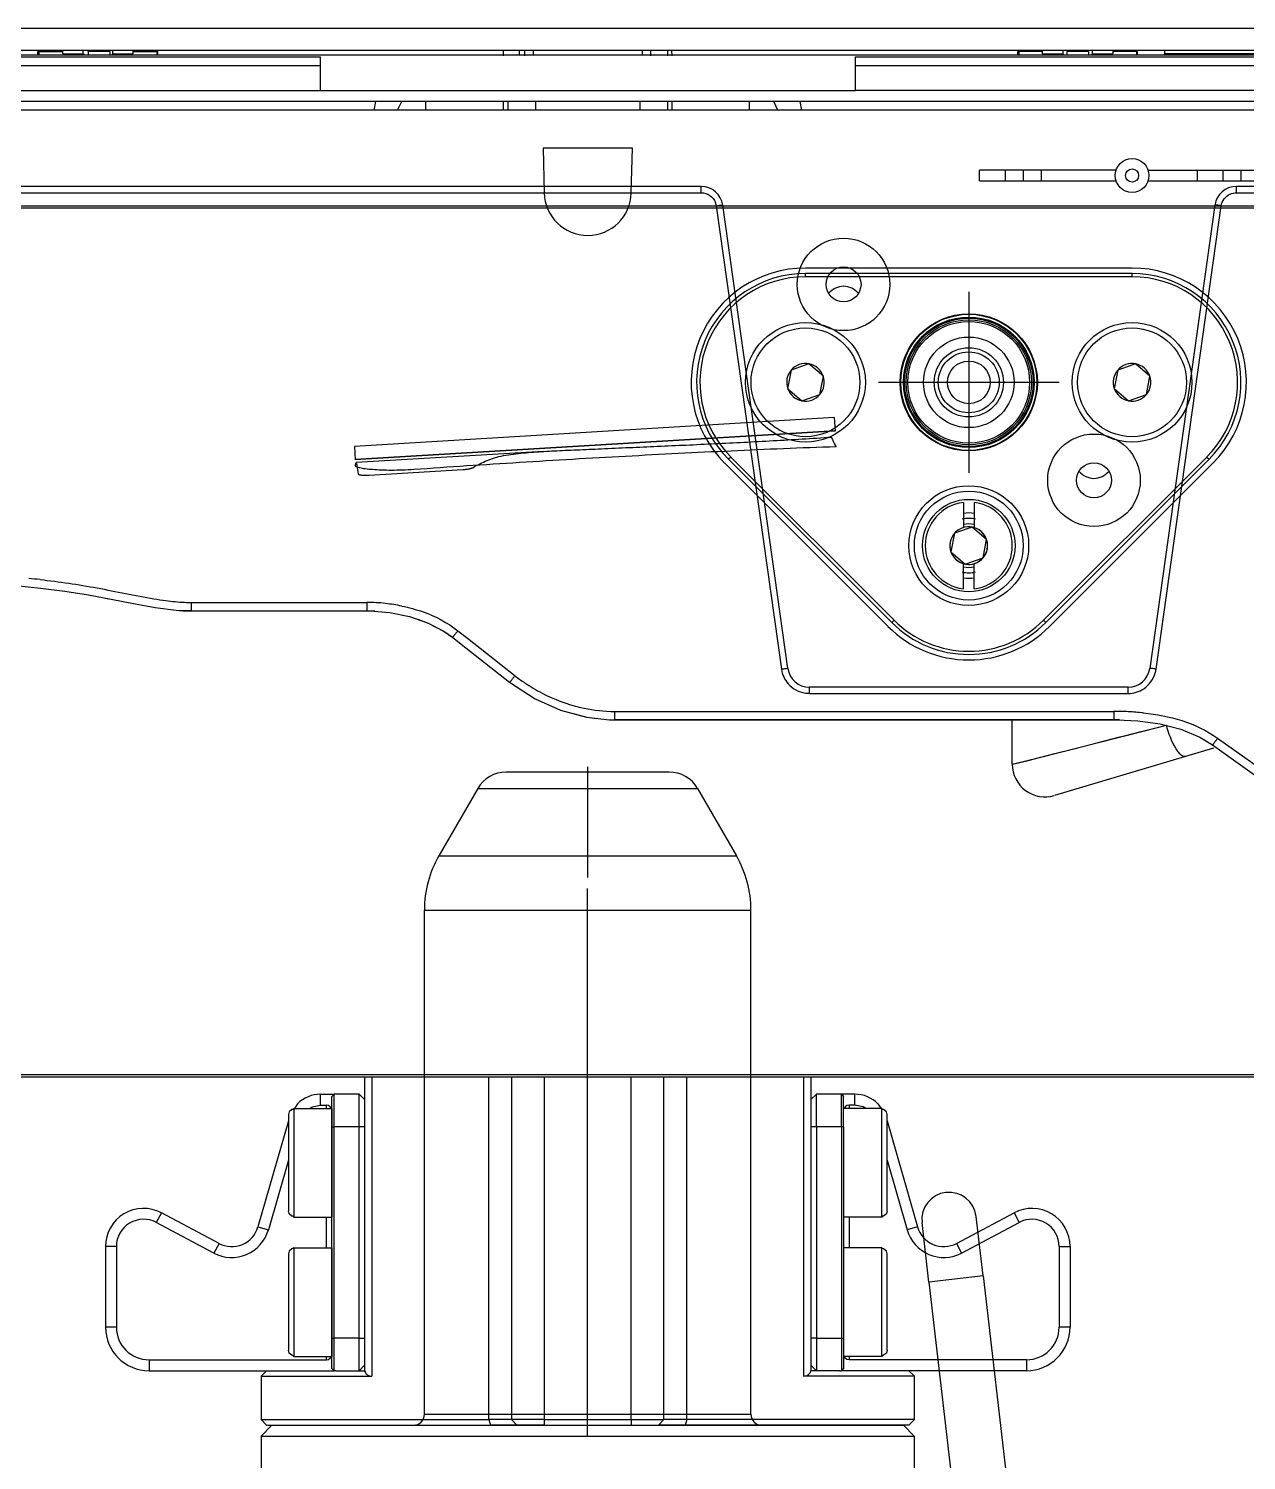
# Model space of a CAD drawing. Header units: millimetres. Extents: x -97344 to -49824, y -57049 to -40247.
# Drawn here: x -64466 to -64354.2, y -49713.6 to -49582.1 of the extents above; entities that cross this region are included whole.
import ezdxf

# ---------------------------------------------------------------- set-up
doc = ezdxf.new("R2010")
doc.units = ezdxf.units.MM
doc.header["$LTSCALE"] = 200
doc.linetypes.add('DOT_CENTER', pattern=[14, 12, -1, 0, -1])
for name, color, linetype in [('02___PRT_ALL_AXES', 7, 'Continuous'), ('06___PRT_ALL_SURFS', 7, 'Continuous'), ('1', 7, 'Continuous'), ('DIM', 3, 'Continuous'), ('LAY0001', 7, 'Continuous'), ('LAY0011', 7, 'Continuous')]:
    doc.layers.add(name, color=color, linetype=linetype)

# ---------------------------------------------------------------- blocks, each defined once
blk = doc.blocks.new('COUNTERSUNK-HEAD-HEXAGON-SOCKET-BOLTS_DIN-7991_M5x12_A2-70_STAINLESS-STEEL_4__342', base_point=(838.75, -3.18))
at = {"color": 7, "linetype": 'Continuous'}
for p, q in [((842.44, 2.95), (842.11, 1.25)), ((844.07, 3.52), (842.44, 2.95)), ((845.39, 2.39), (844.07, 3.52)), ((845.06, 0.69), (845.39, 2.39)), ((842.11, 1.25), (843.43, 0.12)), ((843.43, 0.12), (845.06, 0.69))]:
    blk.add_line(p, q, dxfattribs=at)
blk.add_circle((843.75, 1.82), 5, dxfattribs=at)
for start, end in [(139.2098, 199.2098), (79.2098, 139.2098), (19.2098, 79.2098), (319.2098, 19.2098), (199.2098, 259.2098), (259.2098, 319.2098)]:
    blk.add_arc((843.75, 1.82), 1.73, start, end, dxfattribs=at)
blk = doc.blocks.new('COUNTERSUNK-HEAD-HEXAGON-SOCKET-BOLTS_DIN-7991_M5x12_A2-70_STAINLESS-STEEL_6__343', base_point=(808.75, -3.18))
at = {"color": 7, "linetype": 'Continuous'}
for p, q in [((812.44, 2.95), (812.11, 1.25)), ((814.07, 3.52), (812.44, 2.95)), ((815.39, 2.39), (814.07, 3.52)), ((815.06, 0.69), (815.39, 2.39)), ((812.11, 1.25), (813.43, 0.12)), ((813.43, 0.12), (815.06, 0.69))]:
    blk.add_line(p, q, dxfattribs=at)
blk.add_circle((813.75, 1.82), 5, dxfattribs=at)
for start, end in [(139.2098, 199.2098), (79.2098, 139.2098), (19.2098, 79.2098), (319.2098, 19.2098), (199.2098, 259.2098), (259.2098, 319.2098)]:
    blk.add_arc((813.75, 1.82), 1.73, start, end, dxfattribs=at)
blk = doc.blocks.new('COUNTERSUNK-HEAD-HEXAGON-SOCKET-BOLTS_DIN-7991_M5x12_A2-70_STAINLESS-STEEL_5__344', base_point=(823.75, -18.18))
at = {"color": 7, "linetype": 'Continuous'}
for p, q in [((829.07, -11.48), (827.44, -12.05)), ((830.39, -12.61), (829.07, -11.48)), ((827.44, -12.05), (827.11, -13.75)), ((830.06, -14.31), (830.39, -12.61)), ((827.11, -13.75), (828.43, -14.88)), ((828.43, -14.88), (830.06, -14.31))]:
    blk.add_line(p, q, dxfattribs=at)
blk.add_circle((828.75, -13.18), 5, dxfattribs=at)
for start, end in [(79.2098, 139.2098), (19.2098, 79.2098), (139.2098, 199.2098), (319.2098, 19.2098), (199.2098, 259.2098), (259.2098, 319.2098)]:
    blk.add_arc((828.75, -13.18), 1.73, start, end, dxfattribs=at)
blk = doc.blocks.new('23-D1025-B_LOCK_PIN_PLATE_Absen-PL_2__346', base_point=(803.75, -23.18))
at = {"color": 7, "linetype": 'Continuous'}
for p, q in [((843.75, 11.82), (813.75, 11.82)), ((843.75, 11.52), (813.75, 11.52)), ((806.68, -5.25), (821.68, -20.25)), ((806.89, -5.04), (821.89, -20.04)), ((835.61, -20.04), (850.61, -5.04)), ((835.82, -20.25), (850.82, -5.25))]:
    blk.add_line(p, q, dxfattribs=at)
at = {"color": 140, "linetype": 'Continuous'}
for p, q in [((813.75, 11.52), (813.75, 11.82)), ((843.75, 11.52), (843.75, 11.82)), ((806.89, -5.04), (806.68, -5.25)), ((850.61, -5.04), (850.82, -5.25)), ((821.89, -20.04), (821.68, -20.25)), ((835.61, -20.04), (835.82, -20.25))]:
    blk.add_line(p, q, dxfattribs=at)
for radius in [6.3, 5.9, 4.16, 3.18]:
    blk.add_circle((828.75, 1.82), radius, dxfattribs=at)
at = {"color": 7, "linetype": 'Continuous'}
for centre, radius in [((813.75, 1.82), 5.5), ((828.75, 1.82), 6), ((843.75, 1.82), 5.5), ((828.75, -13.18), 5.5)]:
    blk.add_circle(centre, radius, dxfattribs=at)
for centre, radius, start, end in [((813.75, 1.82), 10, 90, 225), ((813.75, 1.82), 9.7, 90, 225), ((843.75, 1.82), 10, 315, 90), ((843.75, 1.82), 9.7, 315, 90), ((828.75, -13.18), 10, 225, 315), ((828.75, -13.18), 9.7, 225, 315)]:
    blk.add_arc(centre, radius, start, end, dxfattribs=at)
at = {"layer": '1', "color": 1, "linetype": 'DOT_CENTER'}
for p, q in [((828.75, 10.12), (828.75, -6.48)), ((837.05, 1.82), (820.45, 1.82))]:
    blk.add_line(p, q, dxfattribs=at)
blk = doc.blocks.new('PH_23_COMPONENTS_BASESTAND-0_5m_Absen-PL__347', base_point=(431.26, -23.18))
for name, p in [('23-D1025-B_LOCK_PIN_PLATE_Absen-PL_2__346', (803.75, -23.18)), ('COUNTERSUNK-HEAD-HEXAGON-SOCKET-BOLTS_DIN-7991_M5x12_A2-70_STAINLESS-STEEL_6__343', (808.75, -3.18)), ('COUNTERSUNK-HEAD-HEXAGON-SOCKET-BOLTS_DIN-7991_M5x12_A2-70_STAINLESS-STEEL_4__342', (838.75, -3.18)), ('COUNTERSUNK-HEAD-HEXAGON-SOCKET-BOLTS_DIN-7991_M5x12_A2-70_STAINLESS-STEEL_5__344', (823.75, -18.18))]:
    blk.add_blockref(name, p)
blk = doc.blocks.new('23-D1020-B_EXTRUSION-MAIN-BODY_BASESTAND-0_5m_Absen-PL__363', base_point=(418.75, -61.98))
at = {"color": 7, "linetype": 'Continuous'}
for p, q in [((892.01, 18.02), (441.25, 18.02)), ((892.01, 17.82), (441.25, 17.82)), ((843.75, 12.32), (813.75, 12.32)), ((806.33, -5.6), (821.33, -20.6)), ((836.17, -20.6), (851.17, -5.6)), ((434.26, -61.78), (873.61, -61.78)), ((434.17, -61.98), (873.61, -61.98))]:
    blk.add_line(p, q, dxfattribs=at)
for centre, start, end in [((813.75, 1.82), 90, 225), ((843.75, 1.82), 315, 90), ((828.75, -13.18), 225, 315)]:
    blk.add_arc(centre, 10.5, start, end, dxfattribs=at)
blk = doc.blocks.new('LOW-HEAD-SOCKET-CAP-SCREW_DIN-7984_M6x10_A2-70_STAINLESS-STEEL_3__372', base_point=(766.25, -87.68))
at = {"color": 7, "linetype": 'Continuous'}
for p, q in [((766.32, -78), (766.25, -78.25)), ((766.25, -78.25), (766.25, -87.11)), ((766.58, -77.79), (766.32, -78)), ((766.66, -77.77), (766.58, -77.79)), ((766.75, -77.68), (766.66, -77.77)), ((766.75, -77.68), (766.75, -77.76)), ((766.75, -77.68), (770.25, -77.68)), ((770.25, -77.68), (770.25, -87.68)), ((766.32, -87.36), (766.25, -87.11)), ((766.58, -87.57), (766.32, -87.36)), ((766.66, -87.59), (766.58, -87.57)), ((766.75, -87.68), (766.66, -87.59)), ((766.75, -87.68), (770.25, -87.68))]:
    blk.add_line(p, q, dxfattribs=at)
at = {"color": 140, "linetype": 'Continuous'}
blk.add_line((766.75, -77.76), (766.75, -87.68), dxfattribs=at)
blk = doc.blocks.new('LOW-HEAD-SOCKET-CAP-SCREW_DIN-7984_M6x10_A2-70_STAINLESS-STEEL_2__373', base_point=(766.25, -74.88))
at = {"color": 7, "linetype": 'Continuous'}
for p, q in [((766.32, -65.2), (766.25, -65.45)), ((766.25, -65.45), (766.25, -74.31)), ((766.58, -64.99), (766.32, -65.2)), ((766.66, -64.97), (766.58, -64.99)), ((766.75, -64.88), (766.66, -64.97)), ((766.75, -64.88), (766.75, -64.96)), ((766.75, -64.88), (770.25, -64.88)), ((770.25, -64.88), (770.25, -74.88)), ((766.32, -74.56), (766.25, -74.31)), ((766.58, -74.77), (766.32, -74.56)), ((766.66, -74.79), (766.58, -74.77)), ((766.75, -74.88), (766.66, -74.79)), ((766.75, -74.88), (770.25, -74.88))]:
    blk.add_line(p, q, dxfattribs=at)
at = {"color": 140, "linetype": 'Continuous'}
blk.add_line((766.75, -64.96), (766.75, -74.88), dxfattribs=at)
blk = doc.blocks.new('23-D0469-A_CLAMP-HOOK_Absen-M2_9__374', base_point=(749.45, -88.98))
at = {"color": 140, "linetype": 'Continuous'}
for p, q in [((769.21, -64.58), (769.21, -63.58)), ((769.75, -64.88), (769.75, -64.58)), ((770.25, -66.58), (770.45, -66.58)), ((772.75, -66.58), (770.45, -66.58)), ((773.25, -66.58), (772.75, -66.58)), ((754.59, -74.48), (754.12, -75.36)), ((769.75, -77.68), (769.75, -74.88)), ((763.45, -75.77), (764.41, -76.04)), ((750.45, -77.57), (749.45, -77.57)), ((759.88, -77.29), (759.41, -78.17)), ((750.45, -84.98), (749.45, -84.98)), ((770.25, -85.98), (770.45, -85.98)), ((772.75, -85.98), (770.45, -85.98)), ((772.75, -85.98), (773.25, -85.98)), ((753.45, -87.98), (753.45, -88.98)), ((769.75, -87.98), (769.75, -87.68))]:
    blk.add_line(p, q, dxfattribs=at)
at = {"color": 7, "linetype": 'Continuous'}
for p, q in [((769.21, -63.58), (770.45, -63.58)), ((770.45, -63.58), (770.25, -63.78)), ((770.25, -66.58), (770.25, -63.78)), ((770.45, -66.58), (770.45, -63.58)), ((772.75, -63.58), (770.45, -63.58)), ((772.75, -66.58), (772.75, -63.58)), ((773.25, -64.08), (772.75, -63.58)), ((767.09, -64.46), (766.81, -64.88)), ((768.22, -64.88), (768.44, -64.73)), ((768.44, -64.73), (769.21, -64.58)), ((769.21, -64.58), (769.75, -64.58)), ((769.94, -64.62), (769.75, -64.58)), ((770.1, -64.73), (769.94, -64.62)), ((770.21, -64.88), (770.1, -64.73)), ((766.25, -66.02), (763.45, -75.77)), ((770.25, -85.98), (770.25, -66.58)), ((770.45, -85.98), (770.45, -66.58)), ((772.75, -85.98), (772.75, -66.58)), ((766.25, -69.64), (764.41, -76.04)), ((759.88, -77.29), (754.59, -74.48)), ((759.41, -78.17), (754.12, -75.36)), ((749.45, -77.57), (749.45, -84.98)), ((750.45, -77.57), (750.45, -84.98)), ((770.25, -88.78), (770.25, -85.98)), ((770.45, -88.98), (770.45, -85.98)), ((772.75, -88.98), (772.75, -85.98)), ((753.45, -87.98), (769.75, -87.98)), ((769.75, -87.98), (769.94, -87.94)), ((769.94, -87.94), (770.1, -87.83)), ((770.1, -87.83), (770.21, -87.68)), ((753.45, -88.98), (765.96, -88.98)), ((770.45, -88.98), (770.25, -88.78)), ((770.61, -88.98), (770.45, -88.98)), ((773.25, -88.48), (772.75, -88.98))]:
    blk.add_line(p, q, dxfattribs=at)
for centre, radius, start, end in [((769.21, -66.58), 3, 89.9999, 135), ((752.95, -77.57), 3.5, 62, 180), ((752.95, -77.57), 2.5, 62, 180), ((761.05, -75.08), 3.5, 242, 344), ((761.05, -75.08), 2.5, 242, 344), ((753.45, -84.98), 4, 180, 270), ((753.45, -84.98), 3, 180, 270)]:
    blk.add_arc(centre, radius, start, end, dxfattribs=at)
blk = doc.blocks.new('PH_23-CLAMP-HOOK_2__375', base_point=(749.45, -88.98))
for name, p in [('23-D0469-A_CLAMP-HOOK_Absen-M2_9__374', (749.45, -88.98)), ('LOW-HEAD-SOCKET-CAP-SCREW_DIN-7984_M6x10_A2-70_STAINLESS-STEEL_2__373', (766.25, -74.88)), ('LOW-HEAD-SOCKET-CAP-SCREW_DIN-7984_M6x10_A2-70_STAINLESS-STEEL_3__372', (766.25, -87.68))]:
    blk.add_blockref(name, p)
blk = doc.blocks.new('LOW-HEAD-SOCKET-CAP-SCREW_DIN-7984_M6x10_A2-70_STAINLESS-STEEL_4__376', base_point=(817.25, -74.88))
at = {"color": 7, "linetype": 'Continuous'}
for p, q in [((820.75, -64.88), (817.25, -64.88)), ((820.84, -64.97), (820.75, -64.88)), ((820.92, -64.99), (820.84, -64.97)), ((821.18, -65.2), (820.92, -64.99)), ((821.25, -65.45), (821.18, -65.2)), ((821.25, -69.88), (821.25, -65.45)), ((821.25, -74.31), (821.25, -69.88)), ((820.75, -74.88), (817.25, -74.88)), ((820.84, -74.79), (820.75, -74.88)), ((820.75, -74.88), (820.75, -74.8)), ((820.92, -74.77), (820.84, -74.79)), ((821.18, -74.56), (820.92, -74.77)), ((821.25, -74.31), (821.18, -74.56))]:
    blk.add_line(p, q, dxfattribs=at)
at = {"color": 140, "linetype": 'Continuous'}
for p, q in [((820.75, -69.88), (820.75, -64.88)), ((820.75, -74.8), (820.75, -69.88))]:
    blk.add_line(p, q, dxfattribs=at)
blk = doc.blocks.new('LOW-HEAD-SOCKET-CAP-SCREW_DIN-7984_M6x10_A2-70_STAINLESS-STEEL__377', base_point=(817.25, -87.68))
at = {"color": 7, "linetype": 'Continuous'}
for p, q in [((820.75, -77.68), (817.25, -77.68)), ((820.84, -77.77), (820.75, -77.68)), ((820.92, -77.79), (820.84, -77.77)), ((821.18, -78), (820.92, -77.79)), ((821.25, -78.25), (821.18, -78)), ((821.25, -82.68), (821.25, -78.25)), ((821.25, -87.11), (821.25, -82.68)), ((820.75, -87.68), (817.25, -87.68)), ((820.84, -87.59), (820.75, -87.68)), ((820.75, -87.68), (820.75, -87.6)), ((820.92, -87.57), (820.84, -87.59)), ((821.18, -87.36), (820.92, -87.57)), ((821.25, -87.11), (821.18, -87.36))]:
    blk.add_line(p, q, dxfattribs=at)
at = {"color": 140, "linetype": 'Continuous'}
for p, q in [((820.75, -82.68), (820.75, -77.68)), ((820.75, -87.6), (820.75, -82.68))]:
    blk.add_line(p, q, dxfattribs=at)
blk = doc.blocks.new('23-D0469-A_CLAMP-HOOK_Absen-M2_9__378', base_point=(814.25, -88.98))
at = {"color": 7, "linetype": 'Continuous'}
for p, q in [((814.25, -64.08), (814.75, -63.58)), ((814.75, -66.58), (814.75, -63.58)), ((817.05, -63.58), (814.75, -63.58)), ((818.29, -63.58), (817.05, -63.58)), ((817.05, -63.58), (817.25, -63.78)), ((817.05, -66.58), (817.05, -63.58)), ((817.25, -66.58), (817.25, -63.78)), ((817.4, -64.73), (817.29, -64.88)), ((817.56, -64.62), (817.4, -64.73)), ((817.75, -64.58), (817.56, -64.62)), ((818.29, -64.58), (817.75, -64.58)), ((819.06, -64.73), (818.29, -64.58)), ((819.28, -64.88), (819.06, -64.73)), ((820.41, -64.46), (820.69, -64.88)), ((814.75, -66.58), (814.75, -85.98)), ((817.05, -66.58), (817.05, -85.98)), ((817.25, -66.58), (817.25, -85.98)), ((821.25, -66.02), (824.05, -75.77)), ((821.25, -69.64), (823.09, -76.04)), ((827.62, -77.29), (832.91, -74.48)), ((828.09, -78.17), (833.38, -75.36)), ((837.05, -77.57), (837.05, -84.98)), ((838.05, -77.57), (838.05, -84.98)), ((814.75, -85.98), (814.75, -88.98)), ((817.05, -85.98), (817.05, -88.98)), ((817.25, -85.98), (817.25, -88.78)), ((817.4, -87.83), (817.29, -87.68)), ((817.56, -87.94), (817.4, -87.83)), ((817.75, -87.98), (817.56, -87.94)), ((834.05, -87.98), (817.75, -87.98)), ((814.25, -88.48), (814.75, -88.98)), ((816.89, -88.98), (817.05, -88.98)), ((817.25, -88.78), (817.05, -88.98)), ((834.05, -88.98), (821.54, -88.98))]:
    blk.add_line(p, q, dxfattribs=at)
at = {"color": 140, "linetype": 'Continuous'}
for p, q in [((818.29, -64.58), (818.29, -63.58)), ((817.75, -64.58), (817.75, -64.88)), ((814.75, -66.58), (814.25, -66.58)), ((817.05, -66.58), (814.75, -66.58)), ((817.25, -66.58), (817.05, -66.58)), ((817.75, -74.88), (817.75, -77.68)), ((832.91, -74.48), (833.38, -75.36)), ((824.05, -75.77), (823.09, -76.04)), ((827.62, -77.29), (828.09, -78.17)), ((837.05, -77.57), (838.05, -77.57)), ((838.05, -84.98), (837.05, -84.98)), ((814.75, -85.98), (814.25, -85.98)), ((814.75, -85.98), (817.05, -85.98)), ((817.05, -85.98), (817.25, -85.98)), ((817.75, -87.68), (817.75, -87.98)), ((834.05, -87.98), (834.05, -88.98))]:
    blk.add_line(p, q, dxfattribs=at)
at = {"color": 7, "linetype": 'Continuous'}
for centre, radius, start, end in [((818.29, -66.58), 3, 45, 90), ((834.55, -77.57), 3.5, 360, 118), ((826.45, -75.08), 3.5, 196, 298), ((826.45, -75.08), 2.5, 196, 298), ((834.55, -77.57), 2.5, 360, 118), ((834.05, -84.98), 4, 270, 360), ((834.05, -84.98), 3, 270, 360)]:
    blk.add_arc(centre, radius, start, end, dxfattribs=at)
blk = doc.blocks.new('PH_23-CLAMP-HOOK__379', base_point=(814.25, -88.98))
for name, p in [('23-D0469-A_CLAMP-HOOK_Absen-M2_9__378', (814.25, -88.98)), ('LOW-HEAD-SOCKET-CAP-SCREW_DIN-7984_M6x10_A2-70_STAINLESS-STEEL_4__376', (817.25, -74.88)), ('LOW-HEAD-SOCKET-CAP-SCREW_DIN-7984_M6x10_A2-70_STAINLESS-STEEL__377', (817.25, -87.68))]:
    blk.add_blockref(name, p)
blk = doc.blocks.new('23-D0468-B_SLOT-CLAMP-SUPPORT_STACKING_Absen__380', base_point=(763.75, -93.98))
at = {"color": 7, "linetype": 'Continuous'}
for p, q in [((773.25, -61.98), (773.25, -88.98)), ((786.75, -61.98), (786.75, -93.48)), ((800.75, -93.48), (800.75, -61.98)), ((814.25, -61.98), (814.25, -88.98)), ((763.75, -89.48), (764.25, -88.98)), ((765.96, -88.98), (766.92, -88.98)), ((766.92, -88.98), (770.45, -88.98)), ((770.61, -88.98), (771.46, -88.98)), ((771.46, -88.98), (773.26, -88.98)), ((773.26, -88.98), (773.33, -89.18)), ((773.33, -89.18), (773.37, -89.25)), ((773.37, -89.25), (773.46, -89.34)), ((773.46, -89.34), (773.66, -89.44)), ((813.84, -89.44), (814.04, -89.34)), ((814.04, -89.34), (814.13, -89.25)), ((814.13, -89.25), (814.17, -89.18)), ((814.17, -89.18), (814.24, -88.98)), ((816.04, -88.98), (814.24, -88.98)), ((816.89, -88.98), (816.04, -88.98)), ((820.58, -88.98), (817.05, -88.98)), ((821.54, -88.98), (820.58, -88.98)), ((823.75, -89.48), (823.25, -88.98)), ((763.75, -89.48), (773.93, -89.48)), ((763.75, -89.48), (763.75, -93.48)), ((773.66, -89.44), (773.72, -89.46)), ((773.72, -89.46), (773.93, -89.48)), ((813.57, -89.48), (813.78, -89.46)), ((823.75, -89.48), (813.57, -89.48)), ((813.78, -89.46), (813.84, -89.44)), ((823.75, -93.48), (823.75, -89.48)), ((763.75, -93.48), (784.66, -93.48)), ((763.75, -93.48), (764.25, -93.98)), ((764.25, -93.98), (784.81, -93.98)), ((786.75, -93.48), (784.66, -93.48)), ((787.25, -93.98), (784.81, -93.98)), ((787.25, -93.98), (786.75, -93.48)), ((789.75, -93.48), (786.75, -93.48)), ((789.75, -93.98), (787.25, -93.98)), ((789.75, -93.48), (797.75, -93.48)), ((789.75, -93.98), (797.75, -93.98)), ((797.75, -93.48), (800.75, -93.48)), ((797.75, -93.98), (800.25, -93.98)), ((800.75, -93.48), (800.25, -93.98)), ((802.69, -93.98), (800.25, -93.98)), ((802.84, -93.48), (800.75, -93.48)), ((823.25, -93.98), (802.69, -93.98)), ((823.75, -93.48), (802.84, -93.48)), ((823.75, -93.48), (823.25, -93.98))]:
    blk.add_line(p, q, dxfattribs=at)
at = {"color": 140, "linetype": 'Continuous'}
for p, q in [((773.93, -61.98), (773.93, -89.48)), ((784.66, -93.48), (784.66, -61.98)), ((789.75, -61.98), (789.75, -93.48)), ((797.75, -93.48), (797.75, -61.98)), ((802.84, -93.48), (802.84, -61.98)), ((813.57, -61.98), (813.57, -89.48)), ((784.66, -93.48), (784.81, -93.98)), ((789.75, -93.48), (789.75, -93.98)), ((797.75, -93.48), (797.75, -93.98)), ((802.84, -93.48), (802.69, -93.98))]:
    blk.add_line(p, q, dxfattribs=at)
blk = doc.blocks.new('23-A0233-B_SLOT-CONNECT-COMPONENTS_BASESTAND_Absen-M2_9__381', base_point=(749.45, -93.98))
for name, p in [('23-D0468-B_SLOT-CLAMP-SUPPORT_STACKING_Absen__380', (763.75, -93.98)), ('PH_23-CLAMP-HOOK_2__375', (749.45, -88.98)), ('PH_23-CLAMP-HOOK__379', (814.25, -88.98))]:
    blk.add_blockref(name, p)
blk = doc.blocks.new('Top1', base_point=(668.75, -75.52))
for name, p in [('23-D1020-B_EXTRUSION-MAIN-BODY_BASESTAND-0_5m_Absen-PL__363', (418.75, -61.98)), ('PH_23_COMPONENTS_BASESTAND-0_5m_Absen-PL__347', (431.26, -23.18)), ('23-A0233-B_SLOT-CONNECT-COMPONENTS_BASESTAND_Absen-M2_9__381', (749.45, -93.98))]:
    blk.add_blockref(name, p)
blk = doc.blocks.new('*U1466')
blk.add_blockref('Top1', (0, -50.11))
blk = doc.blocks.new('*U1467')
at = {"layer": 'DIM', "color": 0, "linetype": 'ByBlock', "lineweight": -2, "transparency": 16777216}
blk.add_blockref('*U1466', (5000, 0), dxfattribs=at)
blk = doc.blocks.new('DEFAULT_6__139', base_point=(33.9, -327.96))
at = {"color": 7, "linetype": 'Continuous'}
for p, q in [((108.36, -314.61), (119.56, -313.31)), ((120.67, -314.19), (119.56, -313.31)), ((120.13, -318.28), (119.56, -313.31)), ((102.37, -315.3), (103.39, -315.18)), ((77.05, -318.23), (89.98, -316.73)), ((93.95, -316.27), (94.97, -316.16)), ((41.58, -322.34), (77.05, -318.23)), ((108.93, -319.57), (120.13, -318.28)), ((121.01, -317.17), (120.13, -318.28)), ((103.5, -320.2), (103.96, -320.15)), ((77.59, -323.2), (90.55, -321.7)), ((94.53, -321.24), (94.99, -321.19)), ((41.58, -322.34), (36.12, -322.97)), ((69.6, -324.13), (77.59, -323.2)), ((42.16, -327.31), (69.6, -324.13)), ((42.16, -327.31), (36.69, -327.94))]:
    blk.add_line(p, q, dxfattribs=at)
at = {"color": 140, "linetype": 'Continuous'}
blk.add_line((41.58, -322.34), (42.16, -327.31), dxfattribs=at)
at = {"color": 7, "linetype": 'Continuous'}
blk.add_arc((36.4, -325.46), 2.5, 96.6067, 276.6067, dxfattribs=at)
blk.add_spline([(121.01, -317.17), (121.01, -317.14), (121.01, -317.11), (120.99, -317), (120.98, -316.88), (120.95, -316.64), (120.92, -316.37), (120.9, -316.17), (120.87, -315.93), (120.84, -315.68), (120.81, -315.42), (120.78, -315.19), (120.76, -314.99), (120.74, -314.78), (120.72, -314.63), (120.71, -314.53), (120.7, -314.48), (120.69, -314.36), (120.67, -314.25), (120.67, -314.22), (120.67, -314.19)], degree=3, dxfattribs=at)
blk = doc.blocks.new('23-B0027-A_CLAMP-HS-431-NORMAL-STEEL__144', base_point=(33.9, -337.66))
blk.add_blockref('DEFAULT_6__139', (33.9, -327.96))
blk = doc.blocks.new('23-A0267-A_CLAMP_STACKING_Absen__145', base_point=(33.9, -337.66))
blk.add_blockref('23-B0027-A_CLAMP-HS-431-NORMAL-STEEL__144', (33.9, -337.66))
blk = doc.blocks.new('23-D0471-A_MALE-KINGPIN_STACKING_Absen__166', base_point=(-4.7, -388.66))
at = {"color": 7, "linetype": 'Continuous'}
for p, q in [((55.3, -329.66), (56.3, -328.66)), ((56.3, -328.66), (60.3, -328.66)), ((56.3, -388.66), (56.3, -328.66)), ((60.3, -333.46), (60.3, -328.66)), ((100.3, -328.66), (104.3, -328.66)), ((100.3, -337.66), (100.3, -328.66)), ((105.3, -329.66), (104.3, -328.66)), ((104.3, -338.66), (104.3, -328.66)), ((55.3, -342.66), (55.3, -329.66)), ((105.3, -334.66), (105.3, -329.66)), ((60.3, -334.46), (60.3, -333.46)), ((60.3, -337.66), (60.3, -334.46)), ((105.3, -337.71), (105.3, -334.66)), ((60.3, -337.66), (63.3, -337.66)), ((63.3, -337.66), (93.3, -337.66)), ((93.3, -337.66), (95.8, -337.66)), ((95.8, -337.66), (100.3, -337.66)), ((105.3, -339.32), (105.3, -337.71)), ((104.3, -388.66), (104.3, -338.66)), ((105.3, -379.61), (105.3, -339.32)), ((55.3, -374.66), (55.3, -342.66)), ((54.3, -343.66), (7.98, -343.66)), ((-3.2, -348.56), (2.98, -345)), ((-4.7, -351.16), (-4.7, -358.66)), ((-4.7, -358.66), (-4.7, -366.15)), ((-3.2, -368.75), (2.98, -372.32)), ((54.3, -373.66), (7.98, -373.66)), ((55.3, -387.66), (55.3, -374.66)), ((105.3, -382.66), (105.3, -379.61)), ((105.3, -387.66), (105.3, -382.66)), ((55.3, -387.66), (56.3, -388.66)), ((105.3, -387.66), (104.3, -388.66)), ((56.3, -388.66), (104.3, -388.66))]:
    blk.add_line(p, q, dxfattribs=at)
at = {"color": 140, "linetype": 'Continuous'}
for p, q in [((7.98, -358.66), (7.98, -343.66)), ((54.3, -358.66), (54.3, -343.66)), ((2.98, -358.66), (2.98, -345)), ((-3.2, -358.66), (-3.2, -348.56)), ((-3.2, -368.75), (-3.2, -358.66)), ((2.98, -372.32), (2.98, -358.66)), ((7.98, -373.66), (7.98, -358.66)), ((54.3, -373.66), (54.3, -358.66))]:
    blk.add_line(p, q, dxfattribs=at)
at = {"color": 7, "linetype": 'Continuous'}
blk.add_circle((120.3, -358.66), 2.5, dxfattribs=at)
for centre, radius, start, end in [((54.3, -342.66), 1, 270, 0), ((7.98, -353.66), 10, 90, 120), ((-1.7, -351.16), 3, 120, 180), ((-1.7, -366.15), 3, 180, 240), ((7.98, -363.66), 10, 240, 270), ((54.3, -374.66), 1, 0, 90)]:
    blk.add_arc(centre, radius, start, end, dxfattribs=at)
at = {"layer": '1', "color": 1, "linetype": 'DOT_CENTER'}
for p, q in [((-5.2, -358.66), (4.98, -358.66)), ((56.3, -358.66), (5.98, -358.66))]:
    blk.add_line(p, q, dxfattribs=at)
blk = doc.blocks.new('PH_23_KOLOM-OUTRIGGER-0_8m_STACKING_Absen__171', base_point=(-4.7, -388.66))
blk.add_blockref('23-D0471-A_MALE-KINGPIN_STACKING_Absen__166', (-4.7, -388.66))
blk = doc.blocks.new('23-A0231-B_WELDING-ASSEMBLY_OUTRIGGER-0_8m_STACKING_Absen__173', base_point=(-4.7, -638.66))
blk.add_blockref('PH_23_KOLOM-OUTRIGGER-0_8m_STACKING_Absen__171', (-4.7, -388.66))
blk = doc.blocks.new('23-A0226-B_OUTRIGGER-0_8m_STACKING_Absen__188', base_point=(-4.7, -694.14))
for name, p in [('23-A0267-A_CLAMP_STACKING_Absen__145', (33.9, -337.66)), ('23-A0231-B_WELDING-ASSEMBLY_OUTRIGGER-0_8m_STACKING_Absen__173', (-4.7, -638.66))]:
    blk.add_blockref(name, p)
blk = doc.blocks.new('*U1468')
at = {"rotation": 270.0000000000176}
blk.add_blockref('23-A0226-B_OUTRIGGER-0_8m_STACKING_Absen__188', (-210.26, 404.75), dxfattribs=at)
blk = doc.blocks.new('*U1470')
at = {"layer": 'DIM', "color": 0, "linetype": 'ByBlock', "lineweight": -2, "transparency": 16777216}
blk.add_blockref('*U1468', (5000, 0), dxfattribs=at)
blk = doc.blocks.new('2250')
at = {"color": 7, "linetype": 'Continuous'}
for p, q in [((-45098.14, -64404.84), (-45337.71, -64404.84)), ((-45098.35, -64406.84), (-45337.71, -64406.84)), ((-45263.28, -64407.24), (-45263.28, -64406.94)), ((-45263.28, -64406.94), (-45261, -64406.94)), ((-45263.19, -64406.94), (-45263.19, -64407.24)), ((-45261, -64407.15), (-45261, -64406.84)), ((-45259.15, -64406.84), (-45259.15, -64407.15)), ((-45258.68, -64406.94), (-45258.68, -64407.24)), ((-45256.68, -64406.94), (-45258.68, -64406.94)), ((-45258.66, -64406.94), (-45258.66, -64406.84)), ((-45256.9, -64406.84), (-45256.9, -64406.94)), ((-45256.68, -64406.94), (-45256.68, -64407.24)), ((-45256.41, -64407.15), (-45256.41, -64406.84)), ((-45254.56, -64406.84), (-45254.56, -64407.15)), ((-45254.56, -64406.94), (-45252.28, -64406.94)), ((-45252.37, -64406.94), (-45252.37, -64407.24)), ((-45252.28, -64407.24), (-45252.28, -64406.94)), ((-45220.53, -64407.34), (-45220.51, -64406.84)), ((-45218.56, -64407.34), (-45218.56, -64406.84)), ((-45207, -64407.34), (-45207, -64406.84)), ((-45205.45, -64406.84), (-45205.45, -64407.34)), ((-45205.03, -64407.34), (-45205.05, -64406.84)), ((-45173.28, -64407.24), (-45173.28, -64406.94)), ((-45171, -64406.94), (-45173.28, -64406.94)), ((-45173.19, -64406.94), (-45173.19, -64407.24)), ((-45171, -64407.15), (-45171, -64406.84)), ((-45169.15, -64406.84), (-45169.15, -64407.15)), ((-45168.78, -64406.94), (-45168.78, -64407.24)), ((-45166.78, -64406.94), (-45168.78, -64406.94)), ((-45168.66, -64406.94), (-45168.66, -64406.84)), ((-45166.9, -64406.84), (-45166.9, -64406.94)), ((-45166.78, -64406.94), (-45166.78, -64407.24)), ((-45166.41, -64407.15), (-45166.41, -64406.84)), ((-45164.56, -64406.84), (-45164.56, -64407.15)), ((-45162.28, -64406.94), (-45164.56, -64406.94)), ((-45162.37, -64406.94), (-45162.37, -64407.24)), ((-45162.28, -64407.24), (-45162.28, -64406.94)), ((-45337.63, -64407.24), (-45098.39, -64407.24)), ((-45321.36, -64407.44), (-45237.36, -64407.44)), ((-45321.36, -64408.24), (-45237.36, -64408.24)), ((-45261, -64407.15), (-45260.87, -64407.2)), ((-45261, -64407.15), (-45259.15, -64407.15)), ((-45259.05, -64407.24), (-45259.15, -64407.15)), ((-45256.41, -64407.15), (-45256.51, -64407.24)), ((-45256.41, -64407.15), (-45254.56, -64407.15)), ((-45254.69, -64407.2), (-45254.56, -64407.15)), ((-45254.69, -64407.15), (-45254.69, -64407.24)), ((-45237.36, -64407.44), (-45237.36, -64410.54)), ((-45188.2, -64410.54), (-45188.2, -64407.44)), ((-45188.2, -64407.44), (-45104.2, -64407.44)), ((-45188.2, -64408.24), (-45104.2, -64408.24)), ((-45171, -64407.15), (-45169.15, -64407.15)), ((-45171, -64407.15), (-45170.87, -64407.2)), ((-45169.05, -64407.24), (-45169.15, -64407.15)), ((-45166.41, -64407.15), (-45166.51, -64407.24)), ((-45166.41, -64407.15), (-45164.56, -64407.15)), ((-45164.69, -64407.2), (-45164.56, -64407.15)), ((-45337.11, -64410.54), (-45188.2, -64410.54)), ((-45098.85, -64411.54), (-45333.58, -64411.54)), ((-45232.4, -64412.34), (-45232.26, -64411.54)), ((-45230.25, -64412.34), (-45229.86, -64411.54)), ((-45227.64, -64412.34), (-45227.64, -64411.54)), ((-45220.53, -64412.34), (-45220.53, -64411.54)), ((-45220.12, -64411.54), (-45220.12, -64412.34)), ((-45217.57, -64411.54), (-45217.57, -64412.34)), ((-45207.99, -64411.54), (-45207.99, -64412.34)), ((-45205.45, -64411.54), (-45205.45, -64412.34)), ((-45205.03, -64412.34), (-45205.03, -64411.54)), ((-45195.31, -64412.34), (-45195.7, -64411.54)), ((-45193.3, -64411.54), (-45193.16, -64412.34)), ((-45099.05, -64412.34), (-45576.51, -64412.34)), ((-45176.78, -64418.84), (-45176.78, -64417.84)), ((-45164.25, -64417.84), (-45176.78, -64417.84)), ((-45176.78, -64418.84), (-45164.25, -64418.84)), ((-45174.43, -64417.84), (-45174.43, -64418.84)), ((-45172.78, -64417.84), (-45172.78, -64418.84)), ((-45171.13, -64417.84), (-45171.13, -64418.84)), ((-45161.31, -64417.84), (-45144.25, -64417.84)), ((-45161.31, -64418.84), (-45144.25, -64418.84)), ((-45156.78, -64418.84), (-45156.78, -64417.84)), ((-45154.43, -64417.84), (-45154.43, -64418.84)), ((-45152.78, -64417.84), (-45152.78, -64418.84)), ((-45202.36, -64419.34), (-45473.2, -64419.34)), ((-45279.54, -64419.92), (-45202.36, -64419.92)), ((-45202.36, -64419.92), (-45202.36, -64419.34)), ((-45153.2, -64419.92), (-45153.2, -64419.34)), ((-45137.97, -64419.34), (-45153.2, -64419.34)), ((-45153.2, -64419.92), (-45137.97, -64419.92)), ((-45200.97, -64421.12), (-45194.99, -64463.68)), ((-45194.4, -64463.62), (-45200.38, -64421.06)), ((-45155.18, -64421.06), (-45161.16, -64463.62)), ((-45160.57, -64463.68), (-45154.59, -64421.12)), ((-45178.28, -64448.37), (-45178.28, -64450.68)), ((-45177.28, -64448.37), (-45177.28, -64450.68)), ((-45178.28, -64456.31), (-45178.28, -64454)), ((-45177.28, -64456.31), (-45177.28, -64454)), ((-45250.58, -64458.27), (-45249.98, -64458.31)), ((-45249.2, -64458.33), (-45250.29, -64458.29)), ((-45250.29, -64458.29), (-45249.98, -64458.31)), ((-45249.2, -64457.56), (-45249.2, -64458.33)), ((-45249.2, -64457.56), (-45246.51, -64457.56)), ((-45249.2, -64458.33), (-45233.08, -64458.33)), ((-45248.7, -64458.35), (-45249.2, -64458.33)), ((-45246.51, -64457.56), (-45233.08, -64457.56)), ((-45233.08, -64457.56), (-45233.08, -64458.33)), ((-45233.08, -64458.33), (-45232.42, -64458.35)), ((-45232.33, -64458.35), (-45233.08, -64458.33)), ((-45232.42, -64458.35), (-45232.4, -64458.35)), ((-45228.39, -64459.11), (-45227.43, -64459.45)), ((-45227.43, -64459.45), (-45225.97, -64460.22)), ((-45225.97, -64460.22), (-45225.18, -64460.77)), ((-45224.7, -64460.16), (-45223.83, -64460.85)), ((-45223.83, -64460.85), (-45222.08, -64462.22)), ((-45222.08, -64462.22), (-45219.46, -64464.29)), ((-45192.42, -64465.92), (-45192.42, -64465.34)), ((-45163.14, -64465.34), (-45192.42, -64465.34)), ((-45192.42, -64465.92), (-45163.14, -64465.92)), ((-45163.14, -64465.92), (-45163.14, -64465.34)), ((-45217.61, -64466.43), (-45215.29, -64467.46)), ((-45217.61, -64466.43), (-45217.61, -64466.43)), ((-45210.78, -64468.34), (-45210.77, -64468.34)), ((-45210.77, -64468.34), (-45210.32, -64468.35)), ((-45210.32, -64467.57), (-45210.32, -64468.35)), ((-45210.32, -64467.57), (-45164.47, -64467.57)), ((-45210.32, -64468.35), (-45164.47, -64468.35)), ((-45210.14, -64468.35), (-45210.32, -64468.35)), ((-45163.93, -64468.35), (-45210.14, -64468.35)), ((-45177.78, -64468.35), (-45177.78, -64468.35)), ((-45173.78, -64472.43), (-45173.78, -64468.35)), ((-45164.47, -64467.57), (-45164.47, -64468.35)), ((-45164.44, -64468.35), (-45164.16, -64468.35)), ((-45164.16, -64468.35), (-45164.15, -64468.35)), ((-45161.95, -64469.43), (-45159.63, -64468.84)), ((-45160.43, -64469.04), (-45159.63, -64468.84)), ((-45171.28, -64471.8), (-45164.17, -64469.99)), ((-45166.24, -64470.52), (-45164.02, -64469.95)), ((-45164.17, -64469.99), (-45161.95, -64469.43)), ((-45164.02, -64469.95), (-45163.79, -64469.89)), ((-45163.79, -64469.89), (-45163.57, -64469.84)), ((-45163.57, -64469.84), (-45160.43, -64469.04)), ((-45154.92, -64470.03), (-45147.53, -64475.3)), ((-45155.3, -64470.94), (-45169.92, -64475.31)), ((-45155.39, -64470.65), (-45148, -64475.93)), ((-45173.78, -64472.43), (-45171.28, -64471.8))]:
    blk.add_line(p, q, dxfattribs=at)
for points in [[(-45265.31, -64456.02), (-45263.05, -64456.24), (-45260.81, -64456.52), (-45258.65, -64456.87), (-45256.55, -64457.27), (-45254.51, -64457.67), (-45252.52, -64458.03), (-45250.58, -64458.27)], [(-45257.68, -64457.06), (-45257.34, -64457.12), (-45256.77, -64457.23)], [(-45232.42, -64458.35), (-45230.95, -64458.48), (-45229.15, -64458.85), (-45227.49, -64459.42), (-45226.01, -64460.19), (-45225.2, -64460.76)], [(-45225.2, -64460.76), (-45224.41, -64461.38), (-45219.96, -64464.89)], [(-45219.96, -64464.89), (-45217.62, -64466.43), (-45215.29, -64467.46), (-45212.89, -64468.11), (-45210.78, -64468.34)], [(-45214, -64467.81), (-45212.87, -64468.11), (-45211.96, -64468.21)], [(-45210.77, -64468.34), (-45210.46, -64468.35), (-45210.13, -64468.35)], [(-45164.14, -64468.35), (-45162.25, -64468.44), (-45160.2, -64468.72), (-45158.29, -64469.21), (-45156.55, -64469.94), (-45155.39, -64470.65)], [(-45171.28, -64471.8), (-45169.86, -64471.43), (-45168.14, -64471), (-45166.24, -64470.52)], [(-45173.78, -64472.43), (-45173.6, -64472.38), (-45173.09, -64472.26), (-45172.33, -64472.07), (-45171.28, -64471.8)]]:
    blk.add_lwpolyline(points, dxfattribs=at)
for centre, radius in [((-45162.78, -64418.34), 1.55), ((-45162.78, -64418.34), 0.6), ((-45189.28, -64428.34), 4.25), ((-45189.28, -64428.34), 1.6), ((-45177.78, -64437.34), 6.25), ((-45177.78, -64437.34), 5.95), ((-45177.78, -64437.34), 5.75), ((-45177.78, -64437.34), 5.59), ((-45177.78, -64437.34), 2.8), ((-45177.78, -64437.34), 1.96), ((-45166.28, -64446.34), 4.25), ((-45166.28, -64446.34), 1.6), ((-45177.78, -64452.34), 4.25)]:
    blk.add_circle(centre, radius, dxfattribs=at)
for centre, radius, start, end in [((-45202.36, -64421.34), 2, 8, 90), ((-45153.2, -64421.34), 2, 90, 172), ((-45202.37, -64421.32), 1.41, 8.0286, 21.1219), ((-45177.78, -64452.34), 4, 97.1808, 262.8192), ((-45177.78, -64452.34), 4, 277.1808, 82.8192), ((-45177.78, -64452.34), 2.5, 75.6282, 104.3718), ((-45177.78, -64452.34), 3, 80.4059, 99.5941), ((-45177.78, -64452.34), 2, 75.5225, 104.4775), ((-45177.78, -64452.34), 1.73, 106.7787, 253.2213), ((-45177.78, -64452.34), 1.73, 286.7787, 73.2213), ((-45177.78, -64452.34), 2, 255.5225, 284.4775), ((-45272.32, -64539.97), 85.01, 83.7601, 84.472), ((-45177.78, -64452.34), 2.5, 255.6282, 284.3718), ((-45177.78, -64452.34), 3, 260.4059, 279.5941), ((-45247.28, -64425), 32.67, 260.5797, 262.4988), ((-45249.21, -64443.36), 14.98, 267.076, 270.0601), ((-45249.18, -64443.19), 14.37, 267.4308, 269.9298), ((-45233.08, -64473.59), 16.03, 83.8531, 89.9842), ((-45233.06, -64473.46), 15.89, 78.3514, 83.8806), ((-45192.42, -64463.34), 2, 188, 270), ((-45163.14, -64463.34), 2, 270, 352), ((-45210.17, -64452.5), 15.02, 231.7636, 235.9388), ((-45209.76, -64451.9), 15.74, 235.9429, 242.7262), ((-45163.15, -64463.32), 2.6, 343.8374, 351.9753), ((-45192.42, -64463.31), 2.6, 261.8309, 269.9752), ((-45210.32, -64454.89), 12.68, 268.1987, 269.9969), ((-45164.46, -64495.16), 27.59, 87.236, 90.0236), ((-45163.93, -64428.56), 39.79, 269.2552, 269.6906), ((-45163.94, -64430.51), 37.84, 269.6923, 269.9457), ((-45164.35, -64492.8), 25.23, 85.6706, 87.2204), ((-45164.22, -64491.06), 23.48, 83.9567, 85.6712), ((-45170.78, -64472.43), 3, 180, 286.6261), ((-45170.73, -64474.43), 1, 271.4216, 283.1639)]:
    blk.add_arc(centre, radius, start, end, dxfattribs=at)
blk.add_ellipse((-45212.78, -64407.34), major_axis=(6.3, 0), ratio=1, start_param=3.062144, end_param=3.115796, dxfattribs=at)
for points, knots in [([(-45202.36, -64419.92), (-45202.08, -64419.92), (-45201.52, -64420.09), (-45201.15, -64420.56), (-45201.05, -64420.81)], [0, 0, 0, 0, 0.500229, 1, 1, 1, 1]), ([(-45154.59, -64421.12), (-45154.56, -64420.89), (-45154.37, -64420.44), (-45153.99, -64420.14), (-45153.77, -64420.04)], [0, 0, 0, 0, 0.500096, 1, 1, 1, 1]), ([(-45200.97, -64421.12), (-45200.9, -64421.11), (-45200.76, -64421.1), (-45200.57, -64421.06), (-45200.47, -64421.08), (-45200.38, -64421.05), (-45200.38, -64421.06)], [0, 0, 0, 0, 0.381978, 0.706507, 0.922778, 1, 1, 1, 1]), ([(-45154.59, -64421.12), (-45154.66, -64421.11), (-45154.8, -64421.1), (-45155, -64421.06), (-45155.09, -64421.08), (-45155.18, -64421.05), (-45155.18, -64421.06)], [0, 0, 0, 0, 0.381978, 0.706507, 0.922778, 1, 1, 1, 1]), ([(-45263.08, -64455.46), (-45261.33, -64455.65), (-45257.83, -64456.17), (-45254.37, -64456.94), (-45252.63, -64457.23)], [0, 0, 0, 0, 0.499955, 1, 1, 1, 1]), ([(-45224.7, -64460.16), (-45224.77, -64460.24), (-45224.88, -64460.38), (-45225.02, -64460.55), (-45225.11, -64460.65), (-45225.15, -64460.71), (-45225.18, -64460.73), (-45225.2, -64460.76), (-45225.2, -64460.76)], [0, 0, 0, 0, 0.382311, 0.708862, 0.832752, 0.924713, 0.98138, 1, 1, 1, 1]), ([(-45194.99, -64463.68), (-45194.92, -64463.67), (-45194.78, -64463.65), (-45194.58, -64463.62), (-45194.49, -64463.63), (-45194.4, -64463.6), (-45194.4, -64463.62)], [0, 0, 0, 0, 0.381978, 0.706507, 0.922778, 1, 1, 1, 1]), ([(-45160.57, -64463.68), (-45160.64, -64463.67), (-45160.78, -64463.65), (-45160.98, -64463.62), (-45161.07, -64463.63), (-45161.16, -64463.6), (-45161.16, -64463.62)], [0, 0, 0, 0, 0.381978, 0.706507, 0.922778, 1, 1, 1, 1]), ([(-45219.46, -64464.29), (-45219.52, -64464.37), (-45219.64, -64464.51), (-45219.77, -64464.68), (-45219.86, -64464.79), (-45219.91, -64464.85), (-45219.94, -64464.87), (-45219.95, -64464.9), (-45219.96, -64464.89)], [0, 0, 0, 0, 0.38228, 0.708854, 0.832747, 0.924702, 0.981375, 1, 1, 1, 1]), ([(-45157.89, -64471.71), (-45158.01, -64471.75), (-45158.27, -64471.62), (-45158.51, -64471.34), (-45159.11, -64470.48), (-45159.42, -64469.59), (-45159.63, -64468.84)], [0, 0, 0, 0, 0.109032, 0.204324, 0.33033, 1, 1, 1, 1]), ([(-45154.92, -64470.03), (-45154.98, -64470.11), (-45155.09, -64470.26), (-45155.22, -64470.43), (-45155.3, -64470.54), (-45155.34, -64470.61), (-45155.37, -64470.62), (-45155.38, -64470.65), (-45155.39, -64470.65)], [0, 0, 0, 0, 0.382531, 0.709008, 0.832875, 0.924832, 0.981449, 1, 1, 1, 1])]:
    blk.add_open_spline(points, degree=3, knots=knots, dxfattribs=at)
for points in [[(-45153.77, -64420.04), (-45153.6, -64419.96), (-45153.4, -64419.92), (-45153.2, -64419.92)], [(-45251.55, -64457.39), (-45250.98, -64457.46), (-45250.4, -64457.52), (-45249.82, -64457.55)], [(-45229.85, -64457.89), (-45229.19, -64458.03), (-45228.54, -64458.2), (-45227.91, -64458.43)], [(-45227.91, -64458.43), (-45226.77, -64458.84), (-45225.66, -64459.41), (-45224.7, -64460.16)], [(-45194.99, -64463.68), (-45194.92, -64464.17), (-45194.7, -64464.67), (-45194.37, -64465.04)], [(-45161.71, -64465.49), (-45161.21, -64465.16), (-45160.81, -64464.62), (-45160.65, -64464.04)], [(-45216.98, -64465.89), (-45215.86, -64466.46), (-45214.66, -64466.91), (-45213.44, -64467.2)], [(-45194.37, -64465.04), (-45193.97, -64465.49), (-45193.38, -64465.81), (-45192.79, -64465.89)], [(-45163.14, -64465.92), (-45162.64, -64465.92), (-45162.13, -64465.76), (-45161.71, -64465.49)], [(-45213.44, -64467.2), (-45212.55, -64467.41), (-45211.63, -64467.54), (-45210.72, -64467.57)], [(-45161.75, -64467.71), (-45160.55, -64467.84), (-45159.36, -64468.06), (-45158.21, -64468.42)], [(-45158.21, -64468.42), (-45157.05, -64468.79), (-45155.91, -64469.32), (-45154.92, -64470.03)]]:
    blk.add_open_spline(points, degree=3, dxfattribs=at)
at = {"layer": '02___PRT_ALL_AXES', "color": 7, "linetype": 'Continuous'}
for p, q in [((-45217.78, -64406.84), (-45217.78, -64407.24)), ((-45207.78, -64406.84), (-45207.78, -64407.24)), ((-45176.05, -64431.66), (-45176.02, -64431.61)), ((-45173.49, -64433.23), (-45173.46, -64433.18))]:
    blk.add_line(p, q, dxfattribs=at)
blk.add_circle((-45177.78, -64437.34), 6, dxfattribs=at)
for centre, start, end in [((-45189.28, -64430.27), 39.2245, 140.6327), ((-45166.28, -64444.41), 219.2245, 320.6327)]:
    blk.add_arc(centre, 1.75, start, end, dxfattribs=at)
at = {"layer": '06___PRT_ALL_SURFS', "color": 7, "linetype": 'Continuous'}
for p, q in [((-45104.2, -64410.54), (-45188.2, -64410.54)), ((-45197.92, -64412.34), (-45197.92, -64411.54))]:
    blk.add_line(p, q, dxfattribs=at)
at = {"layer": 'LAY0001', "color": 7, "linetype": 'Continuous'}
for p, q in [((-45216.89, -64415.84), (-45216.78, -64419.94)), ((-45208.67, -64415.84), (-45216.89, -64415.84)), ((-45208.78, -64419.94), (-45208.67, -64415.84)), ((-45190.13, -64440.58), (-45234.21, -64443.23)), ((-45190.13, -64440.58), (-45190.06, -64441.83)), ((-45190.06, -64441.79), (-45234.14, -64444.43)), ((-45190.06, -64441.83), (-45234.14, -64444.47)), ((-45234.21, -64443.23), (-45234.14, -64444.47)), ((-45216.86, -64443.69), (-45234.06, -64444.72)), ((-45232.87, -64445.87), (-45224.27, -64445.35))]:
    blk.add_line(p, q, dxfattribs=at)
blk.add_arc((-45212.78, -64419.84), 4, 181.5, 358.5, dxfattribs=at)
for points, knots in [([(-45211.54, -64443.44), (-45210.69, -64443.4), (-45208.96, -64443.33), (-45206.36, -64443.21), (-45203.74, -64443.1), (-45201.09, -64442.97), (-45198.43, -64442.84), (-45195.75, -64442.7), (-45193.08, -64442.54), (-45191.29, -64442.43), (-45190.4, -64442.37)], [0, 0, 0, 0, 0.121519, 0.244571, 0.368875, 0.494153, 0.620141, 0.746599, 0.873296, 1, 1, 1, 1]), ([(-45190.4, -64442.37), (-45190.37, -64442.45), (-45190.29, -64442.63), (-45190.15, -64442.92), (-45190.04, -64443.14), (-45189.97, -64443.26)], [0, 0, 0, 0, 0.257083, 0.591727, 1, 1, 1, 1]), ([(-45189.97, -64443.26), (-45193.19, -64443.37), (-45199.64, -64443.64), (-45209.32, -64444.13), (-45219.04, -64444.7), (-45225.52, -64445.13), (-45228.76, -64445.36)], [0, 0, 0, 0, 0.248316, 0.498455, 0.749368, 1, 1, 1, 1]), ([(-45221.35, -64444.28), (-45221.08, -64444.19), (-45220.5, -64444.05), (-45219.61, -64443.92), (-45218.68, -64443.82), (-45217.75, -64443.74), (-45216.81, -64443.68), (-45215.84, -64443.63), (-45214.83, -64443.58), (-45213.77, -64443.54), (-45212.67, -64443.49), (-45211.92, -64443.46), (-45211.54, -64443.44)], [0, 0, 0, 0, 0.086509, 0.18023, 0.275129, 0.369905, 0.465009, 0.562367, 0.664918, 0.772857, 0.884972, 1, 1, 1, 1]), ([(-45234.11, -64445.02), (-45234.1, -64444.92), (-45234.08, -64444.56), (-45233.92, -64445.26), (-45233.91, -64445.49), (-45233.88, -64445.75)], [0, 0, 0, 0, 0.222251, 0.412575, 1, 1, 1, 1]), ([(-45228.76, -64445.36), (-45229.1, -64445.38), (-45229.79, -64445.42), (-45230.78, -64445.43), (-45231.7, -64445.42), (-45232.5, -64445.37), (-45233.16, -64445.31), (-45233.66, -64445.22), (-45233.94, -64445.15), (-45234.11, -64445.06), (-45234.11, -64445.02)], [0, 0, 0, 0, 0.19254, 0.378813, 0.550575, 0.700905, 0.824369, 0.916467, 0.974707, 1, 1, 1, 1]), ([(-45224.27, -64445.35), (-45224.22, -64445.35), (-45224.12, -64445.34), (-45223.97, -64445.33), (-45223.83, -64445.31), (-45223.7, -64445.29), (-45223.59, -64445.26), (-45223.49, -64445.24), (-45223.4, -64445.21), (-45223.36, -64445.19), (-45223.34, -64445.18)], [0, 0, 0, 0, 0.159464, 0.315104, 0.463704, 0.602011, 0.727104, 0.836554, 0.928196, 1, 1, 1, 1]), ([(-45223.34, -64445.18), (-45223.12, -64445.05), (-45222.69, -64444.82), (-45222.03, -64444.52), (-45221.58, -64444.35), (-45221.35, -64444.28)], [0, 0, 0, 0, 0.340667, 0.673591, 1, 1, 1, 1]), ([(-45233.88, -64445.75), (-45233.88, -64445.76), (-45233.85, -64445.79), (-45233.79, -64445.82), (-45233.69, -64445.84), (-45233.57, -64445.86), (-45233.42, -64445.87), (-45233.25, -64445.88), (-45233.06, -64445.88), (-45232.94, -64445.87), (-45232.87, -64445.87)], [0, 0, 0, 0, 0.039201, 0.104861, 0.200203, 0.323369, 0.470104, 0.635607, 0.814279, 1, 1, 1, 1])]:
    blk.add_open_spline(points, degree=3, knots=knots, dxfattribs=at)
at = {"layer": 'LAY0011', "color": 7, "linetype": 'Continuous'}
for p, q in [((-45098.35, -64406.84), (-45577.21, -64406.84)), ((-45159.78, -64407.24), (-45159.78, -64406.84)), ((-45159.78, -64407.14), (-45132.78, -64407.14))]:
    blk.add_line(p, q, dxfattribs=at)
blk = doc.blocks.new('*U1488')
at = {"layer": 'DIM', "color": 3}
blk.add_blockref('2250', (45347.11, 64440.65), dxfattribs=at)
blk = doc.blocks.new('*U1489')
at = {"layer": 'DIM', "color": 0, "linetype": 'ByBlock', "lineweight": -2, "transparency": 16777216}
blk.add_blockref('*U1488', (5000, 0), dxfattribs=at)

msp = doc.modelspace()

# ---------------------------------------------------------------- block references
at = {"layer": 'DIM', "color": 3}
for name, p in [('*U1467', (-69539.66, -49641.82)), ('*U1489', (-69548.99, -49617.9)), ('*U1470', (-69539.89, -50055.15))]:
    msp.add_blockref(name, p, dxfattribs=at)

doc.saveas('drawing.dxf')
